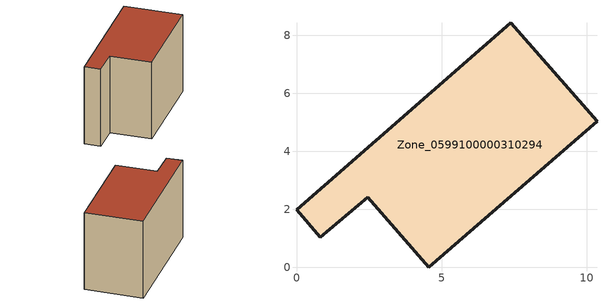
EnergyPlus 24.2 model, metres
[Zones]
Zone_0599100000310294
 floor ground (C_G): 2.46,2.41 0.82,1.04 0,1.99 7.39,8.43 10.36,5.04 4.56,0 z0
 wall outside (C_F): 7.39,8.43 0,1.99 0.82,1.04 2.46,2.41 4.56,0 10.36,5.04 7.39,8.43 z0:6.36
 roof outside (C_R): 4.56,0 10.36,5.04 7.39,8.43 0,1.99 0.82,1.04 2.46,2.41 z6.36
[BUILDING]
Pand.0599100000310294: North Axis=0; Terrain=City; Loads Convergence Tolerance Value=0.04; Temperature Convergence Tolerance Value=0.4; Solar Distribution=FullExterior; Maximum Number of Warmup Days=25; Minimum Number of Warmup Days=1
[Site:Location]
Rotterdam.The.Hague.AP_ZH_NLD Design_Conditions: Latitude=51.96; Longitude=4.45; Time Zone=1; Elevation=-4.5
[SITE:GROUNDTEMPERATURE:BUILDINGSURFACE]
18, 18, 18, 18, 18, 18, 18, 18, 18, 18, 18, 18
[MATERIAL] Thermal Absorptance=0.9; Solar Absorptance=0.7; Visible Absorptance=0.7
Name | Roughness | Thickness | Conductivity | Density | Specific Heat
G.TI.1946 | MediumSmooth | 0.15 | 1 | 540 | 1210
F.TI.1946 | Rough | 0.3 | 0.857143 | 1920 | 840
R.TI.1946 | MediumRough | 0.2 | 0.1 | 1500 | 1000
[CONSTRUCTION]
C_G: G.TI.1946
C_F: F.TI.1946
C_R: R.TI.1946
[ZONE]
Zone_0599100000310294: Type=1; Multiplier=1; Ceiling Height=Autocalculate; Volume=Autocalculate; Floor Area=autocalculate; Part of Total Floor Area=Yes
[ZONEINFILTRATION:DESIGNFLOWRATE]
Infil_Zone_0599100000310294: Zone or ZoneList or Space or SpaceList=Zone_0599100000310294; Schedule=AlwaysOn; Design Flow Rate Calculation Method=Flow/Area; Flow Rate per Floor Area=0.003; Constant Term Coefficient=1; Temperature Term Coefficient=0; Velocity Term Coefficient=0; Velocity Squared Term Coefficient=0
[HVACTEMPLATE:ZONE:IDEALLOADSAIRSYSTEM]
Zone_0599100000310294: Maximum Heating Supply Air Temperature=50; Minimum Cooling Supply Air Temperature=13; Maximum Heating Supply Air Humidity Ratio=0.0156; Minimum Cooling Supply Air Humidity Ratio=0.0077; Heating Limit=NoLimit; Cooling Limit=NoLimit; Dehumidification Control Type=ConstantSensibleHeatRatio; Cooling Sensible Heat Ratio=0.7; Dehumidification Setpoint=60; Humidification Control Type=None; Humidification Setpoint=30; Outdoor Air Method=None; Outdoor Air Flow Rate per Person=0.00944; Outdoor Air Flow Rate per Zone Floor Area=0; Outdoor Air Flow Rate per Zone=0; Demand Controlled Ventilation Type=None; Outdoor Air Economizer Type=NoEconomizer; Heat Recovery Type=None; Sensible Heat Recovery Effectiveness=0.7; Latent Heat Recovery Effectiveness=0.65
[ZONECONTROL:THERMOSTAT]
ThermostatControl_Zone_0599100000310294: Zone or ZoneList=Zone_0599100000310294; Control Type Schedule=DualSetpointControlType; Control 1=Thermostat_Zone_0599100000310294; Temperature Difference Between Cutout And Setpoint=0
[THERMOSTATSETPOINT:DUALSETPOINT]
Thermostat_Zone_0599100000310294: Heating Setpoint Temperature Schedule=HeatingSetpoint_Zone_0599100000310294; Cooling Setpoint Temperature Schedule=CoolingSetpoint_Zone_0599100000310294
[SCHEDULE:COMPACT]
HeatingSetpoint_Zone_0599100000310294: Through: 12/31, For: AllDays, Until: 24:00, 21
CoolingSetpoint_Zone_0599100000310294: Through: 12/31, For: AllDays, Until: 24:00, 24
DualSetpointControlType: Through: 12/31, For: AllDays, Until: 24:00, 4
AlwaysOn: Through: 12/31, For: AllDays, Until: 24:00, 1
